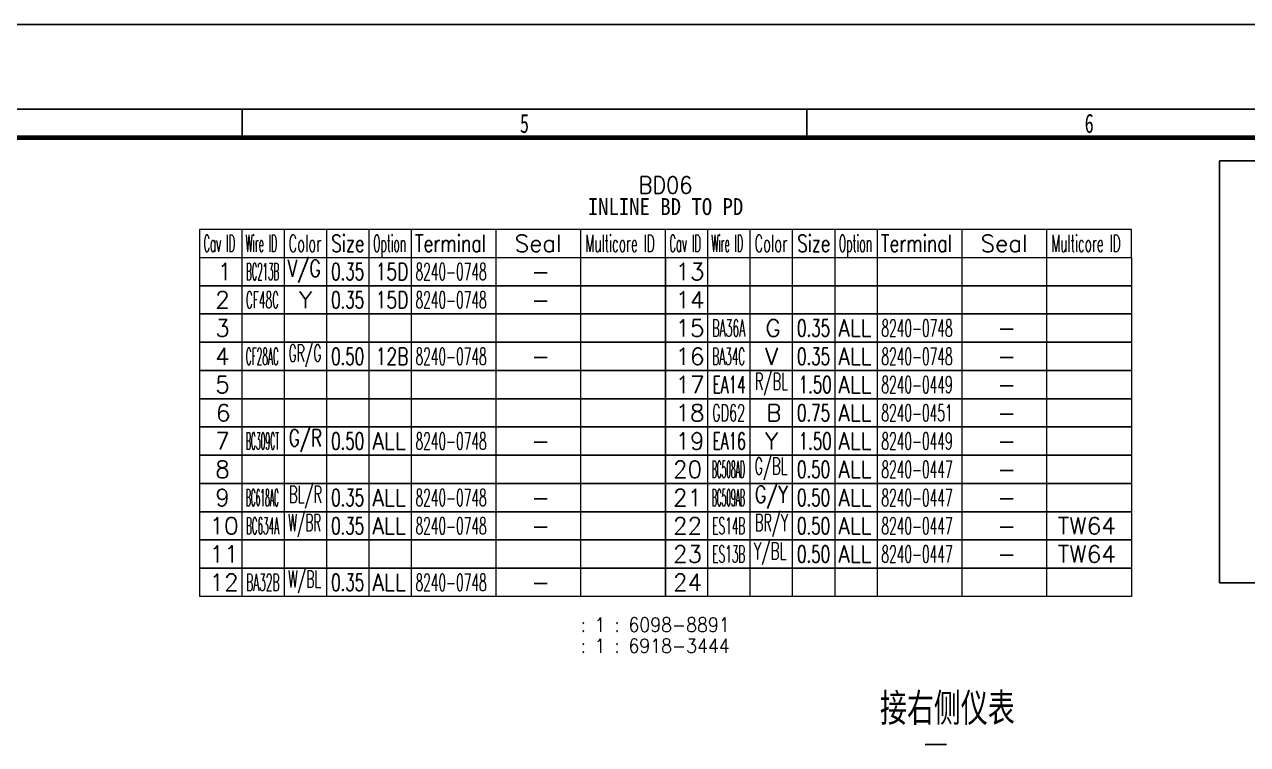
# Model space of a CAD drawing. Header units: inches. Extents: x 47316 to 59086, y 3141 to 11743.
# Drawn here: x 50629.4 to 50846, y 6331.6 to 6459 of the extents above; entities that cross this region are included whole.
import ezdxf

# ---------------------------------------------------------------- set-up
doc = ezdxf.new("R2010")
doc.units = ezdxf.units.IN
doc.header["$MEASUREMENT"] = 0
doc.layers.add('_BLACK_HOLE', color=7, linetype='Continuous')
doc.styles.add('MtX_FangSong_GB2312', font='')
doc.styles.get("Standard").update_dxf_attribs({"font": ''})
doc.styles.get('MtX_FangSong_GB2312').set_extended_font_data('FangSong_GB2312')
doc.styles.get('Standard').set_extended_font_data('SimSun')

msp = doc.modelspace()

# ---------------------------------------------------------------- linework, layer by layer
at = {"color": 0}
for p, q in [((55003.93, 6459.03), (50247.93, 6459.03)), ((50267.93, 6444.03), (54956.93, 6444.03)), ((50667.93, 6439.03), (50667.93, 6444.03))]:
    msp.add_line(p, q, dxfattribs=at)
msp.add_line((50767.93, 6439.03), (50767.93, 6444.03))
at = {"color": 0, "lineweight": 70}
msp.add_line((50267.93, 6439.03), (54983.93, 6439.03), dxfattribs=at)
at = {"color": 1}
for p, q in [((50841, 6360.21), (50841, 6434.88)), ((50841, 6434.88), (50898.37, 6434.88)), ((50898.37, 6360.21), (50841, 6360.21))]:
    msp.add_line(p, q, dxfattribs=at)
at = {"color": 0, "linetype": 'Continuous', "lineweight": 15}
for p, q in [((50660.41, 6422.79), (50825.41, 6422.79)), ((50660.41, 6417.79), (50660.41, 6422.79)), ((50660.41, 6417.79), (50825.41, 6417.79))]:
    msp.add_line(p, q, dxfattribs=at)
at = {"color": 7, "linetype": 'Continuous', "lineweight": 15}
for p, q in [((50667.91, 6417.79), (50667.91, 6422.79)), ((50675.41, 6417.79), (50675.41, 6422.79)), ((50682.91, 6417.79), (50682.91, 6422.79)), ((50690.41, 6417.79), (50690.41, 6422.79)), ((50697.91, 6417.79), (50697.91, 6422.79)), ((50712.91, 6417.79), (50712.91, 6422.79)), ((50727.91, 6417.79), (50727.91, 6422.79)), ((50742.91, 6417.79), (50742.91, 6422.79)), ((50750.41, 6417.79), (50750.41, 6422.79)), ((50757.91, 6417.79), (50757.91, 6422.79)), ((50765.41, 6417.79), (50765.41, 6422.79)), ((50772.91, 6417.79), (50772.91, 6422.79)), ((50780.41, 6417.79), (50780.41, 6422.79)), ((50795.41, 6417.79), (50795.41, 6422.79)), ((50810.41, 6417.79), (50810.41, 6422.79)), ((50825.41, 6417.79), (50825.41, 6422.79))]:
    msp.add_line(p, q, dxfattribs=at)
at = {"color": 102, "linetype": 'Continuous', "lineweight": 15}
for p, q in [((50667.91, 6412.79), (50667.91, 6417.79)), ((50675.41, 6412.79), (50675.41, 6417.79)), ((50682.91, 6412.79), (50682.91, 6417.79)), ((50690.41, 6412.79), (50690.41, 6417.79)), ((50697.91, 6412.79), (50697.91, 6417.79)), ((50712.91, 6412.79), (50712.91, 6417.79)), ((50727.91, 6412.79), (50727.91, 6417.79)), ((50750.41, 6412.79), (50750.41, 6417.79)), ((50757.91, 6412.79), (50757.91, 6417.79)), ((50765.41, 6412.79), (50765.41, 6417.79)), ((50772.91, 6412.79), (50772.91, 6417.79)), ((50780.41, 6412.79), (50780.41, 6417.79)), ((50795.41, 6412.79), (50795.41, 6417.79)), ((50810.41, 6412.79), (50810.41, 6417.79)), ((50667.91, 6407.79), (50667.91, 6412.79)), ((50675.41, 6407.79), (50675.41, 6412.79)), ((50682.91, 6407.79), (50682.91, 6412.79)), ((50690.41, 6407.79), (50690.41, 6412.79)), ((50697.91, 6407.79), (50697.91, 6412.79)), ((50712.91, 6407.79), (50712.91, 6412.79)), ((50727.91, 6407.79), (50727.91, 6412.79)), ((50750.41, 6407.79), (50750.41, 6412.79)), ((50757.91, 6407.79), (50757.91, 6412.79)), ((50765.41, 6407.79), (50765.41, 6412.79)), ((50772.91, 6407.79), (50772.91, 6412.79)), ((50780.41, 6407.79), (50780.41, 6412.79)), ((50795.41, 6407.79), (50795.41, 6412.79)), ((50810.41, 6407.79), (50810.41, 6412.79)), ((50667.91, 6402.79), (50667.91, 6407.79)), ((50675.41, 6402.79), (50675.41, 6407.79)), ((50682.91, 6402.79), (50682.91, 6407.79)), ((50690.41, 6402.79), (50690.41, 6407.79)), ((50697.91, 6402.79), (50697.91, 6407.79)), ((50712.91, 6402.79), (50712.91, 6407.79)), ((50727.91, 6402.79), (50727.91, 6407.79)), ((50750.41, 6402.79), (50750.41, 6407.79)), ((50757.91, 6402.79), (50757.91, 6407.79)), ((50765.41, 6402.79), (50765.41, 6407.79)), ((50772.91, 6402.79), (50772.91, 6407.79)), ((50780.41, 6402.79), (50780.41, 6407.79)), ((50795.41, 6402.79), (50795.41, 6407.79)), ((50810.41, 6402.79), (50810.41, 6407.79)), ((50667.91, 6397.79), (50667.91, 6402.79)), ((50675.41, 6397.79), (50675.41, 6402.79)), ((50682.91, 6397.79), (50682.91, 6402.79)), ((50690.41, 6397.79), (50690.41, 6402.79)), ((50697.91, 6397.79), (50697.91, 6402.79)), ((50712.91, 6397.79), (50712.91, 6402.79)), ((50727.91, 6397.79), (50727.91, 6402.79)), ((50750.41, 6397.79), (50750.41, 6402.79)), ((50757.91, 6397.79), (50757.91, 6402.79)), ((50765.41, 6397.79), (50765.41, 6402.79)), ((50772.91, 6397.79), (50772.91, 6402.79)), ((50780.41, 6397.79), (50780.41, 6402.79)), ((50795.41, 6397.79), (50795.41, 6402.79)), ((50810.41, 6397.79), (50810.41, 6402.79)), ((50667.91, 6392.79), (50667.91, 6397.79)), ((50675.41, 6392.79), (50675.41, 6397.79)), ((50682.91, 6392.79), (50682.91, 6397.79)), ((50690.41, 6392.79), (50690.41, 6397.79)), ((50697.91, 6392.79), (50697.91, 6397.79)), ((50712.91, 6392.79), (50712.91, 6397.79)), ((50727.91, 6392.79), (50727.91, 6397.79)), ((50750.41, 6392.79), (50750.41, 6397.79)), ((50757.91, 6392.79), (50757.91, 6397.79)), ((50765.41, 6392.79), (50765.41, 6397.79)), ((50772.91, 6392.79), (50772.91, 6397.79)), ((50780.41, 6392.79), (50780.41, 6397.79)), ((50795.41, 6392.79), (50795.41, 6397.79)), ((50810.41, 6392.79), (50810.41, 6397.79)), ((50667.91, 6387.79), (50667.91, 6392.79)), ((50675.41, 6387.79), (50675.41, 6392.79)), ((50682.91, 6387.79), (50682.91, 6392.79)), ((50690.41, 6387.79), (50690.41, 6392.79)), ((50697.91, 6387.79), (50697.91, 6392.79)), ((50712.91, 6387.79), (50712.91, 6392.79)), ((50727.91, 6387.79), (50727.91, 6392.79)), ((50750.41, 6387.79), (50750.41, 6392.79)), ((50757.91, 6387.79), (50757.91, 6392.79)), ((50765.41, 6387.79), (50765.41, 6392.79)), ((50772.91, 6387.79), (50772.91, 6392.79)), ((50780.41, 6387.79), (50780.41, 6392.79)), ((50795.41, 6387.79), (50795.41, 6392.79)), ((50810.41, 6387.79), (50810.41, 6392.79)), ((50667.91, 6382.79), (50667.91, 6387.79)), ((50675.41, 6382.79), (50675.41, 6387.79)), ((50682.91, 6382.79), (50682.91, 6387.79)), ((50690.41, 6382.79), (50690.41, 6387.79)), ((50697.91, 6382.79), (50697.91, 6387.79)), ((50712.91, 6382.79), (50712.91, 6387.79)), ((50727.91, 6382.79), (50727.91, 6387.79)), ((50750.41, 6382.79), (50750.41, 6387.79)), ((50757.91, 6382.79), (50757.91, 6387.79)), ((50765.41, 6382.79), (50765.41, 6387.79)), ((50772.91, 6382.79), (50772.91, 6387.79)), ((50780.41, 6382.79), (50780.41, 6387.79)), ((50795.41, 6382.79), (50795.41, 6387.79)), ((50810.41, 6382.79), (50810.41, 6387.79)), ((50667.91, 6377.79), (50667.91, 6382.79)), ((50675.41, 6377.79), (50675.41, 6382.79)), ((50682.91, 6377.79), (50682.91, 6382.79)), ((50690.41, 6377.79), (50690.41, 6382.79)), ((50697.91, 6377.79), (50697.91, 6382.79)), ((50712.91, 6377.79), (50712.91, 6382.79)), ((50727.91, 6377.79), (50727.91, 6382.79)), ((50750.41, 6377.79), (50750.41, 6382.79)), ((50757.91, 6377.79), (50757.91, 6382.79)), ((50765.41, 6377.79), (50765.41, 6382.79)), ((50772.91, 6377.79), (50772.91, 6382.79)), ((50780.41, 6377.79), (50780.41, 6382.79)), ((50795.41, 6377.79), (50795.41, 6382.79)), ((50810.41, 6377.79), (50810.41, 6382.79)), ((50667.91, 6372.79), (50667.91, 6377.79)), ((50675.41, 6372.79), (50675.41, 6377.79)), ((50682.91, 6372.79), (50682.91, 6377.79)), ((50690.41, 6372.79), (50690.41, 6377.79)), ((50697.91, 6372.79), (50697.91, 6377.79)), ((50712.91, 6372.79), (50712.91, 6377.79)), ((50727.91, 6372.79), (50727.91, 6377.79)), ((50750.41, 6372.79), (50750.41, 6377.79)), ((50757.91, 6372.79), (50757.91, 6377.79)), ((50765.41, 6372.79), (50765.41, 6377.79)), ((50772.91, 6372.79), (50772.91, 6377.79)), ((50780.41, 6372.79), (50780.41, 6377.79)), ((50795.41, 6372.79), (50795.41, 6377.79)), ((50810.41, 6372.79), (50810.41, 6377.79)), ((50667.91, 6367.79), (50667.91, 6372.79)), ((50675.41, 6367.79), (50675.41, 6372.79)), ((50682.91, 6367.79), (50682.91, 6372.79)), ((50690.41, 6367.79), (50690.41, 6372.79)), ((50697.91, 6367.79), (50697.91, 6372.79)), ((50712.91, 6367.79), (50712.91, 6372.79)), ((50727.91, 6367.79), (50727.91, 6372.79)), ((50750.41, 6367.79), (50750.41, 6372.79)), ((50757.91, 6367.79), (50757.91, 6372.79)), ((50765.41, 6367.79), (50765.41, 6372.79)), ((50772.91, 6367.79), (50772.91, 6372.79)), ((50780.41, 6367.79), (50780.41, 6372.79)), ((50795.41, 6367.79), (50795.41, 6372.79)), ((50810.41, 6367.79), (50810.41, 6372.79)), ((50667.91, 6362.79), (50667.91, 6367.79)), ((50675.41, 6362.79), (50675.41, 6367.79)), ((50682.91, 6362.79), (50682.91, 6367.79)), ((50690.41, 6362.79), (50690.41, 6367.79)), ((50697.91, 6362.79), (50697.91, 6367.79)), ((50712.91, 6362.79), (50712.91, 6367.79)), ((50727.91, 6362.79), (50727.91, 6367.79)), ((50750.41, 6362.79), (50750.41, 6367.79)), ((50757.91, 6362.79), (50757.91, 6367.79)), ((50765.41, 6362.79), (50765.41, 6367.79)), ((50772.91, 6362.79), (50772.91, 6367.79)), ((50780.41, 6362.79), (50780.41, 6367.79)), ((50795.41, 6362.79), (50795.41, 6367.79)), ((50810.41, 6362.79), (50810.41, 6367.79)), ((50667.91, 6357.79), (50667.91, 6362.79)), ((50675.41, 6357.79), (50675.41, 6362.79)), ((50682.91, 6357.79), (50682.91, 6362.79)), ((50690.41, 6357.79), (50690.41, 6362.79)), ((50697.91, 6357.79), (50697.91, 6362.79)), ((50712.91, 6357.79), (50712.91, 6362.79)), ((50727.91, 6357.79), (50727.91, 6362.79)), ((50750.41, 6357.79), (50750.41, 6362.79)), ((50757.91, 6357.79), (50757.91, 6362.79)), ((50765.41, 6357.79), (50765.41, 6362.79)), ((50772.91, 6357.79), (50772.91, 6362.79)), ((50780.41, 6357.79), (50780.41, 6362.79)), ((50795.41, 6357.79), (50795.41, 6362.79)), ((50810.41, 6357.79), (50810.41, 6362.79))]:
    msp.add_line(p, q, dxfattribs=at)
at = {"color": 0, "linetype": 'Continuous', "lineweight": 15}
for points in [[(50660.41, 6412.79), (50660.41, 6417.79), (50742.91, 6417.79), (50742.91, 6412.79)], [(50742.91, 6412.79), (50742.91, 6417.79), (50825.41, 6417.79), (50825.41, 6412.79)], [(50660.41, 6407.79), (50660.41, 6412.79), (50742.91, 6412.79), (50742.91, 6407.79)], [(50742.91, 6407.79), (50742.91, 6412.79), (50825.41, 6412.79), (50825.41, 6407.79)], [(50660.41, 6402.79), (50660.41, 6407.79), (50742.91, 6407.79), (50742.91, 6402.79)], [(50742.91, 6402.79), (50742.91, 6407.79), (50825.41, 6407.79), (50825.41, 6402.79)], [(50660.41, 6397.79), (50660.41, 6402.79), (50742.91, 6402.79), (50742.91, 6397.79)], [(50742.91, 6397.79), (50742.91, 6402.79), (50825.41, 6402.79), (50825.41, 6397.79)], [(50660.41, 6392.79), (50660.41, 6397.79), (50742.91, 6397.79), (50742.91, 6392.79)], [(50742.91, 6392.79), (50742.91, 6397.79), (50825.41, 6397.79), (50825.41, 6392.79)], [(50660.41, 6387.79), (50660.41, 6392.79), (50742.91, 6392.79), (50742.91, 6387.79)], [(50742.91, 6387.79), (50742.91, 6392.79), (50825.41, 6392.79), (50825.41, 6387.79)], [(50660.41, 6382.79), (50660.41, 6387.79), (50742.91, 6387.79), (50742.91, 6382.79)], [(50742.91, 6382.79), (50742.91, 6387.79), (50825.41, 6387.79), (50825.41, 6382.79)], [(50660.41, 6377.79), (50660.41, 6382.79), (50742.91, 6382.79), (50742.91, 6377.79)], [(50742.91, 6377.79), (50742.91, 6382.79), (50825.41, 6382.79), (50825.41, 6377.79)], [(50660.41, 6372.79), (50660.41, 6377.79), (50742.91, 6377.79), (50742.91, 6372.79)], [(50742.91, 6372.79), (50742.91, 6377.79), (50825.41, 6377.79), (50825.41, 6372.79)], [(50660.41, 6367.79), (50660.41, 6372.79), (50742.91, 6372.79), (50742.91, 6367.79)], [(50742.91, 6367.79), (50742.91, 6372.79), (50825.41, 6372.79), (50825.41, 6367.79)], [(50660.41, 6362.79), (50660.41, 6367.79), (50742.91, 6367.79), (50742.91, 6362.79)], [(50742.91, 6362.79), (50742.91, 6367.79), (50825.41, 6367.79), (50825.41, 6362.79)], [(50660.41, 6357.79), (50660.41, 6362.79), (50742.91, 6362.79), (50742.91, 6357.79)], [(50742.91, 6357.79), (50742.91, 6362.79), (50825.41, 6362.79), (50825.41, 6357.79)]]:
    msp.add_lwpolyline(points, close=True, dxfattribs=at)
at = {"layer": '_BLACK_HOLE', "color": 0}
msp.add_line((50792.67, 6331.58), (50788.9, 6331.58), dxfattribs=at)

# ---------------------------------------------------------------- texts
at = {"color": 0, "style": 'MtX_FangSong_GB2312', "width": 0.7}
for s, height, p in [('5', 3.4, (50717.11, 6439.83)), ('接右侧仪表', 5, (50780.87, 6335.6))]:
    msp.add_text(s, height=height, dxfattribs=at).set_placement(p)
at = {"style": 'MtX_FangSong_GB2312', "width": 0.7}
msp.add_text('6', height=3.4, dxfattribs=at).set_placement((50817.11, 6439.83))
at = {"color": 6, "linetype": 'Continuous', "lineweight": 20, "char_height": 3, "attachment_point": 1}
for s, insert, width in [('\\Fromans.shx;\\W0.9000000000;\\T1.0000000000;\\o\\lBD06', (50738.15, 6432.11), 10.5429), ('\\f黑体|b0|i0|c1|p0;\\W0.9000000000;\\T1.0000000000;\\o\\lINLINE BD TO PD', (50729.12, 6428.29), 29.1236)]:
    msp.add_mtext(s, dxfattribs=dict(at, insert=insert, width=width))
at = {"color": 7, "linetype": 'Continuous', "lineweight": 15, "char_height": 3, "attachment_point": 1}
for s, insert, width in [('\\Fromans.shx;\\W0.4292452830;\\T1.0000000000;\\o\\lCav ID', (50661.09, 6421.79), 6.5), ('\\Fromans.shx;\\W0.4026548673;\\T1.0000000000;\\o\\lWire ID', (50668.52, 6421.79), 6.5), ('\\Fromans.shx;\\W0.5687500000;\\T1.0000000000;\\o\\lColor', (50676.15, 6421.79), 6.5), ('\\Fromans.shx;\\W0.7222222222;\\T1.0000000000;\\o\\lSize', (50683.72, 6421.79), 6.5), ('\\Fromans.shx;\\W0.4595959596;\\T1.0000000000;\\o\\lOption', (50691.11, 6421.79), 6.5), ('\\Fromans.shx;\\W0.7480916031;\\T1.0000000000;\\o\\lTerminal', (50698.52, 6421.79), 14), ('\\Fromans.shx;\\W1.0000000000;\\T1.0000000000;\\o\\lSeal', (50716.19, 6421.79), 9.2857), ('\\Fromans.shx;\\W0.5185185185;\\T1.0000000000;\\o\\lMulticore ID', (50728.7, 6421.79), 14), ('\\Fromans.shx;\\W0.4292452830;\\T1.0000000000;\\o\\lCav ID', (50743.59, 6421.79), 6.5), ('\\Fromans.shx;\\W0.4026548673;\\T1.0000000000;\\o\\lWire ID', (50751.02, 6421.79), 6.5), ('\\Fromans.shx;\\W0.5687500000;\\T1.0000000000;\\o\\lColor', (50758.65, 6421.79), 6.5), ('\\Fromans.shx;\\W0.7222222222;\\T1.0000000000;\\o\\lSize', (50766.22, 6421.79), 6.5), ('\\Fromans.shx;\\W0.4595959596;\\T1.0000000000;\\o\\lOption', (50773.61, 6421.79), 6.5), ('\\Fromans.shx;\\W0.7480916031;\\T1.0000000000;\\o\\lTerminal', (50781.02, 6421.79), 14), ('\\Fromans.shx;\\W1.0000000000;\\T1.0000000000;\\o\\lSeal', (50798.69, 6421.79), 9.2857), ('\\Fromans.shx;\\W0.5185185185;\\T1.0000000000;\\o\\lMulticore ID', (50811.2, 6421.79), 14), ('\\Fromans.shx;\\W1.0000000000;\\T1.0000000000;\\o\\l1', (50663.59, 6416.79), 2.8571), ('\\Fromans.shx;\\W1.0000000000;\\T1.0000000000;\\o\\l13', (50744.66, 6416.79), 5.7143), ('\\Fromans.shx;\\W1.0000000000;\\T1.0000000000;\\o\\l2', (50663.16, 6411.79), 2.8571), ('\\Fromans.shx;\\W1.0000000000;\\T1.0000000000;\\o\\l14', (50744.66, 6411.79), 5.7143), ('\\Fromans.shx;\\W1.0000000000;\\T1.0000000000;\\o\\l3', (50663.16, 6406.79), 2.8571), ('\\Fromans.shx;\\W1.0000000000;\\T1.0000000000;\\o\\l15', (50744.66, 6406.79), 5.7143), ('\\Fromans.shx;\\W1.0000000000;\\T1.0000000000;\\o\\l4', (50663.16, 6401.79), 2.8571), ('\\Fromans.shx;\\W1.0000000000;\\T1.0000000000;\\o\\l16', (50744.66, 6401.79), 5.7143), ('\\Fromans.shx;\\W1.0000000000;\\T1.0000000000;\\o\\l5', (50663.16, 6396.79), 2.8571), ('\\Fromans.shx;\\W1.0000000000;\\T1.0000000000;\\o\\l17', (50744.66, 6396.79), 5.7143), ('\\Fromans.shx;\\W1.0000000000;\\T1.0000000000;\\o\\l6', (50663.3, 6391.79), 2.8571), ('\\Fromans.shx;\\W1.0000000000;\\T1.0000000000;\\o\\l18', (50744.66, 6391.79), 5.7143), ('\\Fromans.shx;\\W1.0000000000;\\T1.0000000000;\\o\\l7', (50663.16, 6386.79), 2.8571), ('\\Fromans.shx;\\W1.0000000000;\\T1.0000000000;\\o\\l19', (50744.66, 6386.79), 5.7143), ('\\Fromans.shx;\\W1.0000000000;\\T1.0000000000;\\o\\l8', (50663.16, 6381.79), 2.8571), ('\\Fromans.shx;\\W1.0000000000;\\T1.0000000000;\\o\\l20', (50744.23, 6381.79), 5.7143), ('\\Fromans.shx;\\W1.0000000000;\\T1.0000000000;\\o\\l9', (50663.16, 6376.79), 2.8571), ('\\Fromans.shx;\\W1.0000000000;\\T1.0000000000;\\o\\l21', (50744.23, 6376.79), 5.7143), ('\\Fromans.shx;\\W1.0000000000;\\T1.0000000000;\\o\\l10', (50662.16, 6371.79), 5.7143), ('\\Fromans.shx;\\W1.0000000000;\\T1.0000000000;\\o\\l22', (50744.23, 6371.79), 5.7143), ('\\Fromans.shx;\\W1.0000000000;\\T1.0000000000;\\o\\l11', (50662.16, 6366.79), 5.7143), ('\\Fromans.shx;\\W1.0000000000;\\T1.0000000000;\\o\\l23', (50744.23, 6366.79), 5.7143), ('\\Fromans.shx;\\W1.0000000000;\\T1.0000000000;\\o\\l12', (50662.16, 6361.79), 5.7143), ('\\Fromans.shx;\\W1.0000000000;\\T1.0000000000;\\o\\l24', (50744.23, 6361.79), 5.7143)]:
    msp.add_mtext(s, dxfattribs=dict(at, insert=insert, width=width))
at = {"color": 140, "linetype": 'Continuous', "lineweight": 15, "char_height": 3, "attachment_point": 1}
for s, insert, width in [('\\Fromans.shx;\\W0.7459016393;\\T1.0000000000;\\o\\lV/G', (50676.01, 6417.36), 6.5), ('\\Fromans.shx;\\W0.7459016393;\\T1.0000000000;\\o\\l15D', (50691.55, 6416.79), 6.5), ('\\Fromans.shx;\\W1.0000000000;\\T1.0000000000;\\o\\l-', (50719.12, 6416.79), 3.7143), ('\\Fromans.shx;\\W1.0000000000;\\T1.0000000000;\\o\\lY', (50678.02, 6411.79), 2.5714), ('\\Fromans.shx;\\W0.7459016393;\\T1.0000000000;\\o\\l15D', (50691.55, 6411.79), 6.5), ('\\Fromans.shx;\\W1.0000000000;\\T1.0000000000;\\o\\l-', (50719.12, 6411.79), 3.7143), ('\\Fromans.shx;\\W1.0000000000;\\T1.0000000000;\\o\\lG', (50760.59, 6406.79), 3), ('\\Fromans.shx;\\W0.8750000000;\\T1.0000000000;\\o\\lALL', (50773.53, 6406.79), 6.5), ('\\Fromans.shx;\\W1.0000000000;\\T1.0000000000;\\o\\l-', (50801.62, 6406.79), 3.7143), ('\\Fromans.shx;\\W0.5352941176;\\T1.0000000000;\\o\\lGR/G', (50676.14, 6402.36), 6.5), ('\\Fromans.shx;\\W0.7459016393;\\T1.0000000000;\\o\\l12B', (50691.55, 6401.79), 6.5), ('\\Fromans.shx;\\W1.0000000000;\\T1.0000000000;\\o\\lV', (50760.52, 6401.79), 2.5714), ('\\Fromans.shx;\\W0.8750000000;\\T1.0000000000;\\o\\lALL', (50773.53, 6401.79), 6.5), ('\\Fromans.shx;\\W1.0000000000;\\T1.0000000000;\\o\\l-', (50719.12, 6401.79), 3.7143), ('\\Fromans.shx;\\W1.0000000000;\\T1.0000000000;\\o\\l-', (50801.62, 6401.79), 3.7143), ('\\Fromans.shx;\\W0.5617283951;\\T1.0000000000;\\o\\lR/BL', (50758.73, 6397.36), 6.5), ('\\Fromans.shx;\\W0.8750000000;\\T1.0000000000;\\o\\lALL', (50773.53, 6396.79), 6.5), ('\\Fromans.shx;\\W1.0000000000;\\T1.0000000000;\\o\\l-', (50801.62, 6396.79), 3.7143), ('\\Fromans.shx;\\W1.0000000000;\\T1.0000000000;\\o\\lB', (50760.73, 6391.79), 3), ('\\Fromans.shx;\\W0.8750000000;\\T1.0000000000;\\o\\lALL', (50773.53, 6391.79), 6.5), ('\\Fromans.shx;\\W1.0000000000;\\T1.0000000000;\\o\\l-', (50801.62, 6391.79), 3.7143), ('\\Fromans.shx;\\W0.7109375000;\\T1.0000000000;\\o\\lG/R', (50676.21, 6387.36), 6.5), ('\\Fromans.shx;\\W0.8750000000;\\T1.0000000000;\\o\\lALL', (50691.03, 6386.79), 6.5), ('\\Fromans.shx;\\W1.0000000000;\\T1.0000000000;\\o\\lY', (50760.52, 6386.79), 2.5714), ('\\Fromans.shx;\\W0.8750000000;\\T1.0000000000;\\o\\lALL', (50773.53, 6386.79), 6.5), ('\\Fromans.shx;\\W1.0000000000;\\T1.0000000000;\\o\\l-', (50719.12, 6386.79), 3.7143), ('\\Fromans.shx;\\W1.0000000000;\\T1.0000000000;\\o\\l-', (50801.62, 6386.79), 3.7143), ('\\Fromans.shx;\\W0.5617283951;\\T1.0000000000;\\o\\lG/BL', (50758.65, 6382.36), 6.5), ('\\Fromans.shx;\\W0.8750000000;\\T1.0000000000;\\o\\lALL', (50773.53, 6381.79), 6.5), ('\\Fromans.shx;\\W1.0000000000;\\T1.0000000000;\\o\\l-', (50801.62, 6381.79), 3.7143), ('\\Fromans.shx;\\W0.5617283951;\\T1.0000000000;\\o\\lBL/R', (50676.23, 6377.36), 6.5), ('\\Fromans.shx;\\W0.8750000000;\\T1.0000000000;\\o\\lALL', (50691.03, 6376.79), 6.5), ('\\Fromans.shx;\\W0.7459016393;\\T1.0000000000;\\o\\lG/Y', (50758.73, 6377.36), 6.5), ('\\Fromans.shx;\\W0.8750000000;\\T1.0000000000;\\o\\lALL', (50773.53, 6376.79), 6.5), ('\\Fromans.shx;\\W1.0000000000;\\T1.0000000000;\\o\\l-', (50719.12, 6376.79), 3.7143), ('\\Fromans.shx;\\W1.0000000000;\\T1.0000000000;\\o\\l-', (50801.62, 6376.79), 3.7143), ('\\Fromans.shx;\\W0.5170454545;\\T1.0000000000;\\o\\lW/BR', (50676.06, 6372.36), 6.5), ('\\Fromans.shx;\\W0.8750000000;\\T1.0000000000;\\o\\lALL', (50691.03, 6371.79), 6.5), ('\\Fromans.shx;\\W0.5548780488;\\T1.0000000000;\\o\\lBR/Y', (50758.73, 6372.36), 6.5), ('\\Fromans.shx;\\W0.8750000000;\\T1.0000000000;\\o\\lALL', (50773.53, 6371.79), 6.5), ('\\Fromans.shx;\\W1.0000000000;\\T1.0000000000;\\o\\l-', (50719.12, 6371.79), 3.7143), ('\\Fromans.shx;\\W1.0000000000;\\T1.0000000000;\\o\\l-', (50801.62, 6371.79), 3.7143), ('\\Fromans.shx;\\W0.5833333333;\\T1.0000000000;\\o\\lY/BL', (50758.49, 6367.36), 6.5), ('\\Fromans.shx;\\W0.8750000000;\\T1.0000000000;\\o\\lALL', (50773.53, 6366.79), 6.5), ('\\Fromans.shx;\\W1.0000000000;\\T1.0000000000;\\o\\l-', (50801.62, 6366.79), 3.7143), ('\\Fromans.shx;\\W0.5416666667;\\T1.0000000000;\\o\\lW/BL', (50676.06, 6362.36), 6.5), ('\\Fromans.shx;\\W0.8750000000;\\T1.0000000000;\\o\\lALL', (50691.03, 6361.79), 6.5), ('\\Fromans.shx;\\W1.0000000000;\\T1.0000000000;\\o\\l-', (50719.12, 6361.79), 3.7143)]:
    msp.add_mtext(s, dxfattribs=dict(at, insert=insert, width=width))
at = {"color": 21, "linetype": 'Continuous', "lineweight": 15, "char_height": 3, "attachment_point": 1}
for s, insert, width in [('\\Fromans.shx;\\W0.3699186992;\\T1.0000000000;\\o\\lBC213B', (50668.62, 6416.79), 6.5), ('\\Fromans.shx;\\W0.6500000000;\\T1.0000000000;\\o\\l0.35', (50683.69, 6416.79), 6.5), ('\\Fromans.shx;\\W0.5268817204;\\T1.0000000000;\\o\\l8240-0748', (50698.63, 6416.79), 14), ('\\Fromans.shx;\\W0.4550000000;\\T1.0000000000;\\o\\lCF48C', (50668.6, 6411.79), 6.5), ('\\Fromans.shx;\\W0.6500000000;\\T1.0000000000;\\o\\l0.35', (50683.69, 6411.79), 6.5), ('\\Fromans.shx;\\W0.5268817204;\\T1.0000000000;\\o\\l8240-0748', (50698.63, 6411.79), 14), ('\\Fromans.shx;\\W0.4690721649;\\T1.0000000000;\\o\\lBA36A', (50751.18, 6406.79), 6.5), ('\\Fromans.shx;\\W0.6500000000;\\T1.0000000000;\\o\\l0.35', (50766.19, 6406.79), 6.5), ('\\Fromans.shx;\\W0.5268817204;\\T1.0000000000;\\o\\l8240-0748', (50781.13, 6406.79), 14), ('\\Fromans.shx;\\W0.3855932203;\\T1.0000000000;\\o\\lCF28AC', (50668.57, 6401.79), 6.5), ('\\Fromans.shx;\\W0.6500000000;\\T1.0000000000;\\o\\l0.50', (50683.69, 6401.79), 6.5), ('\\Fromans.shx;\\W0.5268817204;\\T1.0000000000;\\o\\l8240-0748', (50698.63, 6401.79), 14), ('\\Fromans.shx;\\W0.4550000000;\\T1.0000000000;\\o\\lBA34C', (50751.17, 6401.79), 6.5), ('\\Fromans.shx;\\W0.6500000000;\\T1.0000000000;\\o\\l0.35', (50766.19, 6401.79), 6.5), ('\\Fromans.shx;\\W0.5268817204;\\T1.0000000000;\\o\\l8240-0748', (50781.13, 6401.79), 14), ('\\Fromans.shx;\\W0.5909090909;\\T1.0000000000;\\o\\lEA14', (50751.25, 6396.79), 6.5), ('\\Fromans.shx;\\W0.6500000000;\\T1.0000000000;\\o\\l1.50', (50766.47, 6396.79), 6.5), ('\\Fromans.shx;\\W0.5268817204;\\T1.0000000000;\\o\\l8240-0449', (50781.13, 6396.79), 14), ('\\Fromans.shx;\\W0.5548780488;\\T1.0000000000;\\o\\lGD62', (50751.15, 6391.79), 6.5), ('\\Fromans.shx;\\W0.6500000000;\\T1.0000000000;\\o\\l0.75', (50766.19, 6391.79), 6.5), ('\\Fromans.shx;\\W0.5268817204;\\T1.0000000000;\\o\\l8240-0451', (50781.13, 6391.79), 14), ('\\Fromans.shx;\\W0.3273381295;\\T1.0000000000;\\o\\lBC309CT', (50668.6, 6386.79), 6.5), ('\\Fromans.shx;\\W0.6500000000;\\T1.0000000000;\\o\\l0.50', (50683.69, 6386.79), 6.5), ('\\Fromans.shx;\\W0.5268817204;\\T1.0000000000;\\o\\l8240-0748', (50698.63, 6386.79), 14), ('\\Fromans.shx;\\W0.5909090909;\\T1.0000000000;\\o\\lEA16', (50751.25, 6386.79), 6.5), ('\\Fromans.shx;\\W0.6500000000;\\T1.0000000000;\\o\\l1.50', (50766.47, 6386.79), 6.5), ('\\Fromans.shx;\\W0.5268817204;\\T1.0000000000;\\o\\l8240-0449', (50781.13, 6386.79), 14), ('\\Fromans.shx;\\W0.3226950355;\\T1.0000000000;\\o\\lBC508AD', (50751.09, 6381.79), 6.5), ('\\Fromans.shx;\\W0.6500000000;\\T1.0000000000;\\o\\l0.50', (50766.19, 6381.79), 6.5), ('\\Fromans.shx;\\W0.5268817204;\\T1.0000000000;\\o\\l8240-0447', (50781.13, 6381.79), 14), ('\\Fromans.shx;\\W0.3226950355;\\T1.0000000000;\\o\\lBC618AC', (50668.59, 6376.79), 6.5), ('\\Fromans.shx;\\W0.6500000000;\\T1.0000000000;\\o\\l0.35', (50683.69, 6376.79), 6.5), ('\\Fromans.shx;\\W0.5268817204;\\T1.0000000000;\\o\\l8240-0748', (50698.63, 6376.79), 14), ('\\Fromans.shx;\\W0.3226950355;\\T1.0000000000;\\o\\lBC509AB', (50751.09, 6376.79), 6.5), ('\\Fromans.shx;\\W0.6500000000;\\T1.0000000000;\\o\\l0.50', (50766.19, 6376.79), 6.5), ('\\Fromans.shx;\\W0.5268817204;\\T1.0000000000;\\o\\l8240-0447', (50781.13, 6376.79), 14), ('\\Fromans.shx;\\W0.3791666667;\\T1.0000000000;\\o\\lBC634A', (50668.62, 6371.79), 6.5), ('\\Fromans.shx;\\W0.6500000000;\\T1.0000000000;\\o\\l0.35', (50683.69, 6371.79), 6.5), ('\\Fromans.shx;\\W0.5268817204;\\T1.0000000000;\\o\\l8240-0748', (50698.63, 6371.79), 14), ('\\Fromans.shx;\\W0.4550000000;\\T1.0000000000;\\o\\lES14B', (50751.17, 6371.79), 6.5), ('\\Fromans.shx;\\W0.6500000000;\\T1.0000000000;\\o\\l0.50', (50766.19, 6371.79), 6.5), ('\\Fromans.shx;\\W0.5268817204;\\T1.0000000000;\\o\\l8240-0447', (50781.13, 6371.79), 14), ('\\Fromans.shx;\\W1.0000000000;\\T1.0000000000;\\o\\lTW64', (50812.34, 6371.79), 11.4286), ('\\Fromans.shx;\\W0.4550000000;\\T1.0000000000;\\o\\lES13B', (50751.17, 6366.79), 6.5), ('\\Fromans.shx;\\W0.6500000000;\\T1.0000000000;\\o\\l0.50', (50766.19, 6366.79), 6.5), ('\\Fromans.shx;\\W0.5268817204;\\T1.0000000000;\\o\\l8240-0447', (50781.13, 6366.79), 14), ('\\Fromans.shx;\\W1.0000000000;\\T1.0000000000;\\o\\lTW64', (50812.34, 6366.79), 11.4286), ('\\Fromans.shx;\\W0.4550000000;\\T1.0000000000;\\o\\lBA32B', (50668.67, 6361.79), 6.5), ('\\Fromans.shx;\\W0.6500000000;\\T1.0000000000;\\o\\l0.35', (50683.69, 6361.79), 6.5), ('\\Fromans.shx;\\W0.5268817204;\\T1.0000000000;\\o\\l8240-0748', (50698.63, 6361.79), 14)]:
    msp.add_mtext(s, dxfattribs=dict(at, insert=insert, width=width))
at = {"color": 42, "linetype": 'Continuous', "lineweight": 15, "char_height": 2.5, "width": 33.2143, "attachment_point": 1}
for s, insert in [('\\Fromans.shx;\\W0.9000000000;\\T1.0000000000;\\o\\l : 1 : 6098-8891', (50726.3, 6354.04)), ('\\Fromans.shx;\\W0.9000000000;\\T1.0000000000;\\o\\l : 1 : 6918-3444', (50726.3, 6350.29))]:
    msp.add_mtext(s, dxfattribs=dict(at, insert=insert))

doc.saveas('drawing.dxf')
